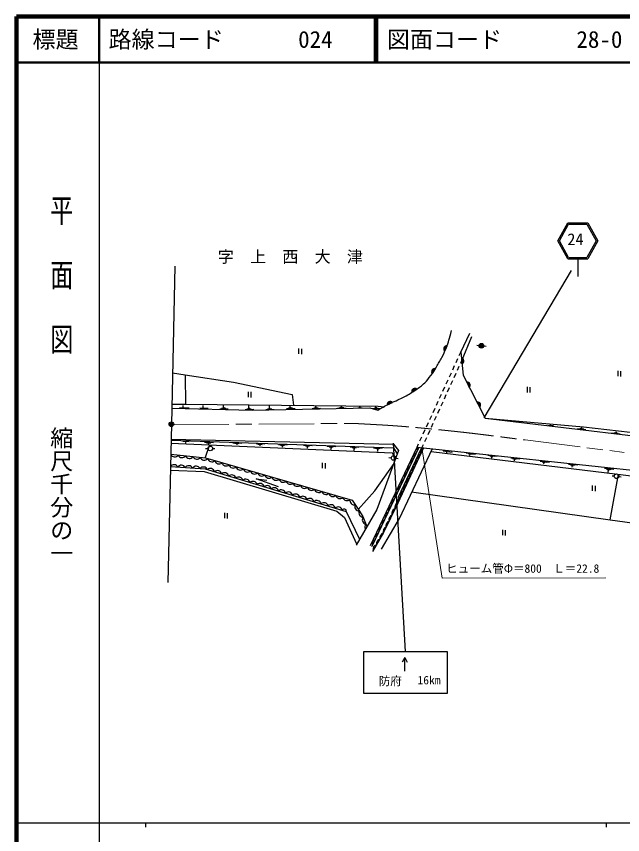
# Model space of a CAD drawing. Units: millimetres, scale not verified. Extents: x 40000 to 680000, y 20000 to 380000.
# Drawn here: x 40000 to 171547, y 202409 to 380000 of the extents above; entities that cross this region are included whole.
import ezdxf
from ezdxf.enums import TextEntityAlignment as Align

# ---------------------------------------------------------------- set-up
doc = ezdxf.new("R2010")
doc.units = ezdxf.units.MM
doc.header["$LTSCALE"] = 1000
doc.header["$PDMODE"] = 32
doc.header["$PDSIZE"] = 500
doc.linetypes.add('CHAIN', pattern=[18.5, 12, -1.5, 3.5, -1.5])
for name, color, linetype, lineweight in [('M-BGD', 7, 'Continuous', 25), ('M-BMK', 2, 'CHAIN', 13), ('M-BMK-SRVR', 3, 'Continuous', 25), ('M-STR-HTXT', 7, 'Continuous', 13), ('M-STR-STRC', 7, 'Continuous', 25), ('M-TTL', 2, 'Continuous', 140), ('M-TTL-BAND', 7, 'Continuous', 25), ('M-TTL-LINE', 7, 'Continuous', 50)]:
    doc.layers.add(name, color=color, linetype=linetype, lineweight=lineweight)
for name, color, linetype in [('M-BMK-HTXT', 7, 'Continuous'), ('M-OTRS', 6, 'Continuous'), ('M-TTL-TXT', 7, 'Continuous')]:
    doc.layers.add(name, color=color, linetype=linetype)
doc.styles.add('@ＭＳ ゴシック', font='')
doc.styles.add('ＭＳ ゴシック', font='')
doc.styles.get('@ＭＳ ゴシック').set_extended_font_data('@MS Gothic')
doc.styles.get('ＭＳ ゴシック').set_extended_font_data('MS Gothic')

msp = doc.modelspace()

# ---------------------------------------------------------------- hatches: boundary and pattern name
at = {"layer": 'M-BGD'}
for points in [[(140911, 308510), (141408, 308452, 0.06695), (141405, 308586, 0.8745), (140414, 308568)], [(133456, 308481, 0.74831), (132947, 307326)], [(140911, 308510), (140414, 308568, 0.06695), (140417, 308435, 0.8745), (141408, 308452)], [(136678, 304614, 0.74831), (136562, 305871)], [(130950, 303524, 0.74831), (130251, 302473)], [(138269, 299473, 0.74831), (137722, 300611)], [(126888, 299110, 0.74831), (125824, 298429)], [(121603, 296200, 0.74831), (120458, 295667)], [(140527, 295150, 0.74831), (139979, 296288)]]:
    msp.add_hatch(color=256, dxfattribs=at).paths.add_polyline_path(points)

# ---------------------------------------------------------------- linework, layer by layer
for p, q in [((136451, 307147), (138376, 311264)), ((138779, 310459), (136675, 305402)), ((101250, 307924), (101250, 306762)), ((101869, 307870), (101869, 306708)), ((132947, 307326), (133456, 308481)), ((139918, 308626), (140911, 308510)), ((140911, 308510), (141904, 308394)), ((135393, 304848), (135811, 305757)), ((136104, 306393), (136451, 307147)), ((136451, 307147), (136944, 302103)), ((136562, 305871), (136678, 304614)), ((134683, 303304), (135101, 304212)), ((136042, 304017), (135626, 303107)), ((136675, 305402), (136333, 304653)), ((73872, 302647), (76661, 302197)), ((76603, 302101), (76673, 295786)), ((76661, 302197), (87094, 300592)), ((130251, 302473), (130950, 303524)), ((133972, 301760), (134390, 302668)), ((135336, 302470), (134920, 301561)), ((136944, 302103), (141746, 292791)), ((170496, 303069), (170496, 301908)), ((171115, 303015), (171115, 301853)), ((87094, 300592), (99846, 297918)), ((133262, 300215), (133680, 301124)), ((134629, 300924), (134214, 300014)), ((137722, 300611), (138269, 299473)), ((90291, 298533), (90291, 297372)), ((90909, 298479), (90909, 297317)), ((125824, 298429), (126888, 299110)), ((132552, 298671), (132969, 299579)), ((133923, 299378), (133507, 298468)), ((150824, 299561), (150824, 298400)), ((151442, 299507), (151442, 298345)), ((99846, 297918), (100113, 295600)), ((131841, 297126), (132259, 298035)), ((133217, 297831), (132801, 296922)), ((73706, 294977), (91196, 294531)), ((73725, 295868), (76572, 295868)), ((75407, 295125), (77510, 295061)), ((76175, 295104), (76175, 295580)), ((76572, 295868), (118483, 295422)), ((79800, 295059), (81646, 295001)), ((80542, 295060), (80542, 295536)), ((84136, 294850), (85983, 294820)), ((84535, 294989), (85469, 294958)), ((84836, 295091), (85129, 295095)), ((84952, 295092), (84952, 295652)), ((90039, 294841), (90973, 294843)), ((90336, 294953), (90628, 294968)), ((90451, 294959), (90432, 295519)), ((91196, 294531), (116667, 295018)), ((94504, 294831), (95438, 294830)), ((94801, 294943), (95094, 294957)), ((94916, 294948), (94899, 295508)), ((98617, 294870), (100464, 294895)), ((99012, 295020), (99947, 295018)), ((99310, 295132), (99603, 295145)), ((99425, 295137), (99429, 295463)), ((104168, 294924), (106015, 294939)), ((104564, 295072), (105498, 295065)), ((104862, 295182), (105155, 295193)), ((104977, 295186), (104971, 295466)), ((109690, 294950), (111537, 294982)), ((110085, 295102), (111019, 295103)), ((110382, 295214), (110675, 295228)), ((110497, 295220), (110512, 295435)), ((114112, 295031), (115047, 295040)), ((114408, 295146), (114701, 295163)), ((114524, 295152), (114537, 295365)), ((116667, 295018), (118445, 294559)), ((117335, 294915), (118864, 294863)), ((117605, 295046), (118539, 295002)), ((117908, 295144), (118201, 295144)), ((118023, 295144), (118018, 295370)), ((118483, 295422), (119821, 295244)), ((120458, 295667), (121603, 296200)), ((130420, 294037), (130838, 294946)), ((131131, 295582), (131549, 296490)), ((132510, 296285), (132095, 295375)), ((139979, 296288), (140527, 295150)), ((89644, 294688), (91491, 294723)), ((94109, 294680), (95955, 294709)), ((129710, 292493), (130128, 293402)), ((131098, 293192), (130682, 292283)), ((131804, 294739), (131389, 293829)), ((128999, 290949), (129417, 291857)), ((130391, 291646), (129976, 290736)), ((141746, 292791), (163047, 290927)), ((141746, 292791), (222409, 283149)), ((155348, 291312), (156541, 291186)), ((155928, 291244), (155908, 291487)), ((128289, 289404), (128707, 290313)), ((129685, 290100), (129270, 289190)), ((161744, 290538), (163541, 290336)), ((162330, 290598), (163097, 290497)), ((162673, 290558), (162713, 290760)), ((163047, 290927), (182844, 288684)), ((169202, 289608), (170999, 289406)), ((169787, 289668), (170555, 289567)), ((170075, 289722), (170240, 289692)), ((170161, 289718), (170201, 289920)), ((73556, 288002), (121794, 286356)), ((73562, 288267), (121815, 287138)), ((76131, 287793), (77518, 287740)), ((76748, 287786), (76705, 287358)), ((127578, 287860), (127996, 288768)), ((128979, 288553), (128563, 287644)), ((73543, 287400), (121543, 285303)), ((80855, 287594), (82759, 287530)), ((81902, 287037), (81001, 284280)), ((81060, 286235), (81560, 286234)), ((81265, 287472), (82174, 287438)), ((81676, 287455), (81676, 287129)), ((82560, 286234), (83060, 286233)), ((86987, 287456), (88891, 287392)), ((87397, 287335), (88306, 287300)), ((87809, 287317), (87809, 286991)), ((91999, 287272), (93903, 287208)), ((92408, 287150), (93318, 287116)), ((92820, 287133), (92820, 286807)), ((96879, 287092), (98782, 287028)), ((97288, 286971), (98197, 286937)), ((97590, 286809), (97910, 286798)), ((97700, 286810), (97700, 286485)), ((102299, 286924), (104203, 286859)), ((102709, 286802), (103618, 286768)), ((103010, 286640), (103330, 286629)), ((103121, 286642), (103121, 286316)), ((107430, 286699), (109334, 286634)), ((107839, 286577), (108749, 286543)), ((108141, 286415), (108461, 286404)), ((108251, 286417), (108248, 285966)), ((112438, 286540), (114342, 286476)), ((112847, 286418), (113757, 286384)), ((113149, 286256), (113469, 286245)), ((113259, 286258), (113251, 285803)), ((116823, 265125), (126939, 286469)), ((117274, 265134), (127390, 286479)), ((117512, 286392), (119416, 286328)), ((117922, 286271), (118831, 286237)), ((118223, 286109), (118543, 286098)), ((118334, 286110), (118341, 285568)), ((121794, 286356), (122607, 285043)), ((121815, 287138), (122927, 285749)), ((128332, 286340), (122737, 274348)), ((122872, 275586), (127930, 286258)), ((123115, 271019), (130298, 286188)), ((126939, 286469), (127286, 287224)), ((126939, 286469), (128332, 286340)), ((128272, 287007), (127930, 286258)), ((128332, 286340), (177078, 281140)), ((73490, 284958), (81057, 284167)), ((81057, 284167), (112864, 275020)), ((122927, 285749), (118214, 272954)), ((120848, 284260), (121345, 284202)), ((121543, 285303), (122356, 283990)), ((129967, 285582), (170488, 280614)), ((132590, 285726), (134566, 285444)), ((133366, 285585), (133302, 285256)), ((137633, 285276), (139609, 284994)), ((138034, 285116), (138953, 284998)), ((138416, 285047), (138352, 284718)), ((142323, 284745), (144308, 284533)), ((142729, 284599), (143653, 284514)), ((142938, 284506), (143349, 284465)), ((143128, 284455), (143075, 284124)), ((147270, 284193), (149255, 283982)), ((106387, 283080), (106387, 281919)), ((107006, 283026), (107006, 281864)), ((117792, 277041), (121962, 282978)), ((122338, 284087), (122835, 284029)), ((147676, 284048), (148599, 283962)), ((147884, 283955), (148295, 283913)), ((148074, 283903), (148022, 283572)), ((153661, 283484), (155645, 283272)), ((154066, 283338), (154990, 283253)), ((154275, 283245), (154686, 283204)), ((154465, 283194), (154413, 282863)), ((159817, 282844), (161802, 282633)), ((160208, 282663), (161132, 282578)), ((160417, 282527), (160828, 282486)), ((160607, 282476), (160555, 282145)), ((73416, 281521), (80739, 281208)), ((73432, 282283), (80938, 281778)), ((80739, 281208), (109520, 272609)), ((80938, 281778), (111590, 272556)), ((167626, 281970), (169611, 281758)), ((168032, 281762), (168956, 281677)), ((168250, 281581), (168661, 281540)), ((168440, 281530), (168372, 281019)), ((170545, 280628), (168788, 270710)), ((170488, 280614), (200914, 276833)), ((96880, 277929), (92018, 279608)), ((92018, 279608), (94316, 279343)), ((169246, 280309), (169743, 280251)), ((170736, 280135), (171233, 280077)), ((164970, 278166), (164970, 277005)), ((165588, 278112), (165588, 276950)), ((114191, 272999), (117792, 277041)), ((125707, 276819), (168852, 270705)), ((112864, 275020), (114318, 272809)), ((122737, 274348), (119686, 267975)), ((85145, 272255), (85145, 271093)), ((85763, 272200), (85763, 271038)), ((109520, 272609), (111226, 271219)), ((111590, 272556), (114433, 266556)), ((118214, 272954), (113700, 265266)), ((114318, 272809), (115202, 271483)), ((111226, 271219), (113816, 265535)), ((115202, 271483), (116044, 269258)), ((119260, 264340), (123115, 271019)), ((168852, 270705), (215991, 264259)), ((145451, 268565), (145451, 267403)), ((146069, 268510), (146069, 267348)), ((119686, 267975), (117269, 263859))]:
    msp.add_line(p, q, dxfattribs=at)
for centre in [(140911, 308510), (82060, 286234), (121841, 284145), (170239, 280193)]:
    msp.add_circle(centre, 500, dxfattribs=at)
for centre, radius, start, end in [((133371, 307829), 658, 82.57263, 229.80375), ((136435, 305225), 658, 291.64512, 78.87624), ((130755, 302896), 658, 72.75652, 219.98765), ((137828, 299962), 658, 312.0857, 99.31682), ((126456, 298613), 658, 49.02443, 196.25556), ((121109, 295765), 658, 41.34642, 188.57754), ((140086, 295639), 658, 312.0857, 99.31682), ((126013, 286017), 1030, 283.22028, 26.01815), ((128743, 285341), 1080, 112.36587, 197.65079), ((74356, 285346), 948, 204.1419, 323.06385), ((75965, 285146), 928, 203.47327, 323.77805), ((77560, 284980), 928, 204.31242, 324.61721), ((79162, 284824), 928, 204.31242, 324.61721), ((80787, 284615), 928, 200.67757, 320.98236), ((125324, 284563), 1030, 283.22028, 26.01815), ((128125, 284015), 1080, 112.36587, 197.65079), ((74190, 281766), 928, 25.80225, 144.65477), ((75796, 281652), 928, 25.80225, 146.10704), ((77406, 281546), 928, 26.30785, 146.61264), ((82410, 284250), 928, 193.67794, 313.98273), ((83957, 283803), 928, 193.67794, 313.98273), ((85504, 283355), 928, 193.67794, 313.98273), ((87051, 282908), 928, 193.67794, 313.98273), ((124634, 283109), 1030, 283.22028, 26.01815), ((127506, 282689), 1080, 112.36587, 197.65079), ((79017, 281437), 928, 26.30785, 146.61264), ((80589, 281273), 928, 22.08749, 142.39228), ((82086, 280948), 928, 13.08197, 133.38676), ((83628, 280482), 928, 13.08197, 133.38676), ((85171, 280015), 928, 13.08197, 133.38676), ((88596, 282467), 928, 194.08895, 314.39374), ((90146, 282030), 928, 194.08895, 314.39374), ((91697, 281589), 928, 193.81719, 314.12198), ((93245, 281146), 928, 193.81719, 314.12198), ((123256, 280200), 1030, 283.22028, 26.01815), ((123945, 281655), 1030, 283.22028, 26.01815), ((126269, 280038), 1080, 112.36587, 197.65079), ((126888, 281363), 1080, 112.36587, 197.65079), ((86711, 279557), 928, 13.08197, 133.38676), ((88253, 279090), 928, 13.08197, 133.38676), ((89795, 278624), 928, 13.08197, 133.38676), ((91337, 278157), 928, 13.08197, 133.38676), ((94793, 280702), 928, 193.81719, 314.12198), ((96341, 280258), 928, 193.81719, 314.12198), ((97882, 279815), 928, 193.81719, 314.12198), ((99423, 279372), 928, 193.81719, 314.12198), ((122566, 278746), 1030, 283.22028, 26.01815), ((125650, 278711), 1080, 112.36587, 197.65079), ((92877, 277702), 928, 13.08197, 133.38676), ((94418, 277238), 928, 13.08197, 133.38676), ((95960, 276771), 928, 13.08197, 133.38676), ((97503, 276305), 928, 13.08197, 133.38676), ((100969, 278933), 928, 193.81719, 314.12198), ((102505, 278485), 928, 193.81719, 314.12198), ((104051, 278047), 928, 193.81719, 314.12198), ((105587, 277599), 928, 193.81719, 314.12198), ((121877, 277292), 1030, 283.22028, 26.01815), ((124413, 276059), 1080, 112.36587, 197.65079), ((125032, 277386), 1080, 112.36587, 197.65079), ((99043, 275847), 928, 13.08197, 133.38676), ((100584, 275383), 928, 13.08197, 133.38676), ((102126, 274919), 928, 13.08197, 133.38676), ((103668, 274453), 928, 13.08197, 133.38676), ((107133, 277160), 928, 193.81719, 314.12198), ((108679, 276722), 928, 193.81719, 314.12198), ((110210, 276270), 928, 193.81719, 314.12198), ((111751, 275826), 928, 193.81719, 314.12198), ((121187, 275837), 1030, 283.22028, 26.01815), ((123794, 274734), 1080, 112.36587, 197.65079), ((105209, 273992), 928, 13.08197, 133.38676), ((106750, 273528), 928, 13.08197, 133.38676), ((108292, 273064), 928, 13.08197, 133.38676), ((109833, 272600), 928, 13.08197, 133.38676), ((113289, 274917), 928, 164.70287, 285.00766), ((114356, 273607), 928, 153.38562, 273.69041), ((120497, 274383), 1030, 283.22028, 26.01815), ((123165, 273405), 1080, 111.78385, 197.06877), ((111148, 272630), 448, 350.48052, 156.27059), ((115235, 272241), 928, 151.4522, 271.75699), ((119120, 271474), 1030, 283.22028, 26.01815), ((119810, 272929), 1030, 283.22028, 26.01815), ((121902, 270765), 1080, 111.78385, 197.06877), ((122534, 272085), 1080, 111.78385, 197.06877), ((115987, 270731), 928, 140.03843, 260.34322), ((118431, 270020), 1030, 283.22028, 26.01815), ((121270, 269444), 1080, 111.78385, 197.06877), ((116542, 269220), 928, 140.03843, 210.66506), ((117742, 268566), 1030, 283.22028, 26.01815), ((120632, 268121), 1080, 111.41269, 196.26456), ((117053, 267111), 1030, 283.22028, 26.01815), ((119186, 265540), 1080, 107.50617, 191.65518), ((119919, 266789), 1080, 107.50617, 191.65518), ((116319, 265656), 1070, 318.69187, 25.02501), ((118453, 264292), 1080, 107.50617, 191.65518)]:
    msp.add_arc(centre, radius, start, end, dxfattribs=at)
msp.add_open_spline([(118445, 294559), (119751, 295294), (120109, 295493), (121200, 296044), (122376, 296638), (123097, 296847), (124256, 297474), (125229, 298000), (125748, 298345), (126662, 298969), (127455, 299511), (127919, 299800), (128613, 300464), (129186, 301013), (129443, 301386), (129913, 302024), (130436, 302733), (130691, 303157), (131149, 303909), (131633, 304706), (131899, 305157), (132319, 305989), (132698, 306740), (132906, 307164), (133230, 307940), (133842, 309408), (133939, 309998), (134400, 311840)], degree=3, knots=[0, 0, 0, 0, 1, 1, 1, 2, 2, 2, 3, 3, 3, 4, 4, 4, 5, 5, 5, 6, 6, 6, 7, 7, 7, 8, 8, 8, 9, 9, 9, 9], dxfattribs=at)
at = {"layer": 'M-BMK'}
for p, q in [((74099, 291359), (113160, 291661)), ((150400, 288064), (171865, 285377))]:
    msp.add_line(p, q, dxfattribs=at)
msp.add_open_spline([(113160, 291661), (119550, 291303), (121228, 291250), (126385, 290792), (128509, 290603), (129697, 290483), (131818, 290271), (139091, 289544), (141414, 289198), (150400, 288064)], degree=3, knots=[0, 0, 0, 0, 1, 1, 1, 2, 2, 2, 3, 3, 3, 3], dxfattribs=at)
at = {"layer": 'M-BMK-SRVR'}
for p, q in [((74371, 325814), (73631, 291475)), ((73631, 291475), (72890, 257136))]:
    msp.add_line(p, q, dxfattribs=at)
msp.add_circle((73631, 291475), 500, dxfattribs=at)
msp.add_point((73631, 291475), dxfattribs=at)
at = {"layer": 'M-OTRS'}
msp.add_point((73631, 291475), dxfattribs=at)
at = {"layer": 'M-STR-HTXT'}
for p, q in [((127943, 286458), (132402, 258100)), ((132402, 258100), (167917, 258113))]:
    msp.add_line(p, q, dxfattribs=at)
at = {"layer": 'M-STR-STRC'}
for p, q in [((157471, 331281), (159638, 335165)), ((157814, 331281), (159814, 334865)), ((159638, 335165), (163990, 335165)), ((159814, 334865), (163814, 334865)), ((163814, 334865), (165814, 331281)), ((163990, 335165), (166158, 331281)), ((159638, 327397), (157471, 331281)), ((159814, 327697), (157814, 331281)), ((165814, 331281), (163814, 327697)), ((166158, 331281), (163990, 327397)), ((159638, 327397), (163990, 327397)), ((159814, 327697), (163814, 327697)), ((161814, 327397), (161814, 323552)), ((141525, 292872), (160428, 324858)), ((121722, 287352), (124388, 242158)), ((115429, 242158), (133439, 242158)), ((115429, 233048), (115429, 242158)), ((133439, 242158), (133439, 233048)), ((124318, 240883), (123715, 239828)), ((124280, 237870), (124318, 240883)), ((124318, 240883), (124808, 239866)), ((133439, 233048), (115429, 233048))]:
    msp.add_line(p, q, dxfattribs=at)
at = {"layer": 'M-TTL'}
for p, q in [((40000, 380000), (40000, 20000)), ((680000, 380000), (40000, 380000))]:
    msp.add_line(p, q, dxfattribs=at)
at = {"layer": 'M-TTL-BAND'}
for p, q in [((58000, 370000), (58000, 20000)), ((40000, 205000), (579000, 205000)), ((68000, 205000), (68000, 204000)), ((168000, 205000), (168000, 204000))]:
    msp.add_line(p, q, dxfattribs=at)
at = {"layer": 'M-TTL-LINE'}
for p, q in [((58000, 380000), (58000, 370000)), ((117750, 380000), (117750, 370000)), ((118250, 380000), (118250, 370000)), ((40000, 370000), (680000, 370000))]:
    msp.add_line(p, q, dxfattribs=at)

# ---------------------------------------------------------------- texts
at = {"layer": 'M-BMK-HTXT', "style": 'ＭＳ ゴシック'}
msp.add_text('字\u3000上\u3000西\u3000大\u3000津', height=2566, dxfattribs=at).set_placement((83705, 325783), align=Align.BOTTOM_LEFT)
at = {"layer": 'M-STR-HTXT', "style": 'ＭＳ ゴシック'}
msp.add_text('ヒューム管Φ＝800\u3000Ｌ＝22.8', height=1833, dxfattribs=at).set_placement((133252, 258696), align=Align.BOTTOM_LEFT)
at = {"layer": 'M-STR-STRC', "style": 'ＭＳ ゴシック'}
for s, height, p in [('24', 2566, (159558, 329573)), ('防府', 1833, (118635, 234276)), ('16km', 1833, (127039, 234474))]:
    msp.add_text(s, height=height, dxfattribs=at).set_placement(p, align=Align.BOTTOM_LEFT)
at = {"layer": 'M-TTL-BAND', "style": '@ＭＳ ゴシック', "width": 1.4}
msp.add_text('平  面  図', height=3666, rotation=270, dxfattribs=at).set_placement((49777, 306475), align=Align.MIDDLE_RIGHT)
at = {"layer": 'M-TTL-BAND', "style": '@ＭＳ ゴシック'}
msp.add_text('縮尺千分の一', height=3666, rotation=270, dxfattribs=at).set_placement((49777, 261030), align=Align.MIDDLE_RIGHT)
at = {"layer": 'M-TTL-TXT', "style": 'ＭＳ ゴシック'}
msp.add_text('標題', height=3666, dxfattribs=at).set_placement((48500, 375000), align=Align.MIDDLE_CENTER)
for s, p in [('路線コード', (60000, 375000)), ('024', (101142, 375000)), ('図面コード', (120380, 375000)), ('28-0', (161521, 375000))]:
    msp.add_text(s, height=3666, dxfattribs=at).set_placement(p, align=Align.MIDDLE_LEFT)

doc.saveas('drawing.dxf')
